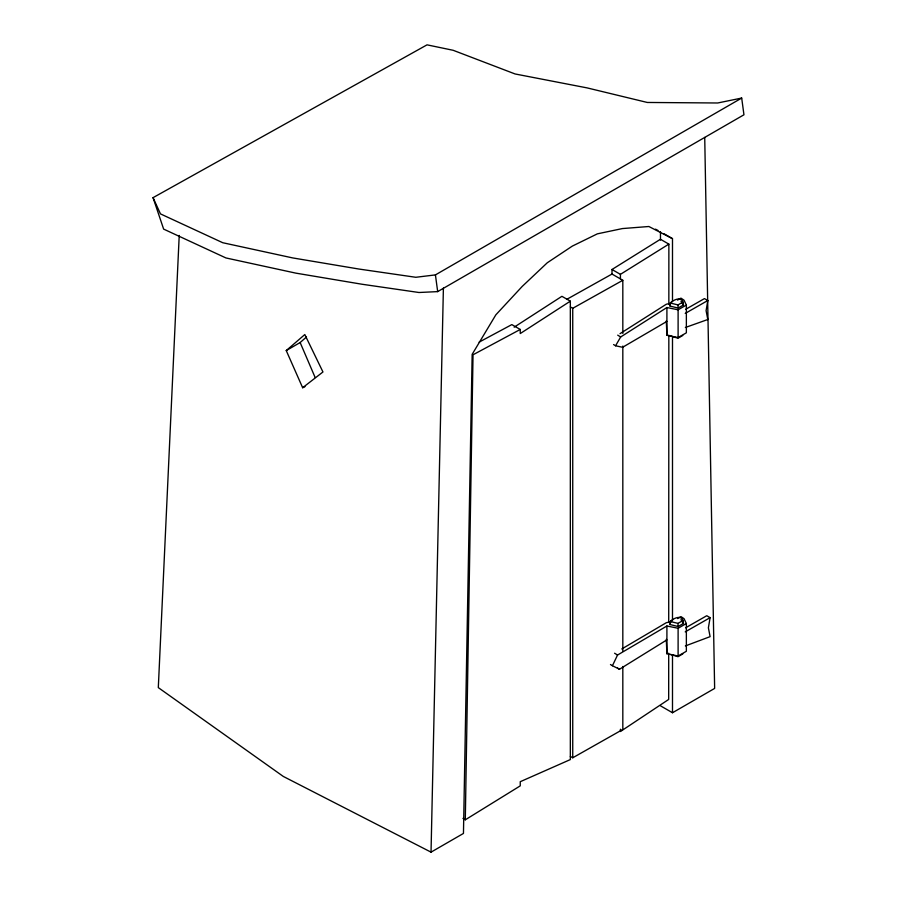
<?xml version="1.0" encoding="UTF-8"?>
<svg xmlns="http://www.w3.org/2000/svg" width="897" height="897" viewBox="0 0 897 897"><rect width="100%" height="100%" fill="white"/><g stroke="black" fill="none" stroke-linecap="round" stroke-linejoin="round"><path stroke-width="1.35" d="M668.702 653.218L668.68 699.447L620.421 731.526L620.421 729.216M668.714 622.395L668.837 335.186M668.848 304.363L668.87 244.119L660.45 239.264L612.001 269.492L612.001 274.045L622.821 280.29L622.821 333.46M462.953 818.389L465.296 819.813L473.033 354.775L520.249 329.468L520.249 333.549L570.335 301.168L561.914 296.313L514.16 327.181M179.221 235.44L158.309 687.618L283.306 776.443L431.031 852.15L443.398 288.072M685.588 309.364L704.459 298.589L707.8 300.517L706.096 310.676L707.8 319.511L685.364 327.495M685.577 627.833L706.758 615.723L710.099 617.663L708.395 627.81L710.099 636.646L685.353 645.941M670.059 306.09L670.597 302.637C675.228 298.611 683.559 296.044 683.458 304.991L678.121 308.052L670.059 306.09L670.597 302.637M670.059 624.547L670.597 621.094C675.228 617.069 683.559 614.512 683.458 623.46L678.121 626.521L670.059 624.547L670.597 621.094M666.908 639.875L619.491 669.252L612.438 665.731L617.54 655.045L666.908 625.994L678.11 628.259L686.362 623.527L684.041 618.672L680.946 616.598L677.538 618.56M613.593 344.56L615.566 345.782L620.668 336.98L666.908 307.525L678.11 309.801L686.362 305.058L684.041 300.203L680.946 298.129L677.538 300.103M304.991 386.641L302.648 387.728L286.244 350.57L300.147 342.542L306.46 337.003M286.244 350.57L304.812 334.547L322.954 371.975L302.648 387.728M620.018 333.673L666.303 304.24L671.662 303.029M620.421 278.9L620.421 274.347L668.87 244.119M465.296 819.813L520.249 785.862L520.249 781.702L570.335 759.58L570.335 301.168M621.8 648.957L666.303 622.709L671.662 621.486M666.908 321.406L622.619 347.285L615.566 345.782M153.051 197.654L160.473 213.89L222.759 242.728L292.691 257.921L358.811 269.022L415.804 277.285L435.426 274.897L741.696 98.065L743.949 114.782L437.68 291.615L418.966 292.5L361.973 284.237L295.853 273.137L225.921 257.944L163.635 229.105L153.051 197.654L427.028 44.85L453.153 50.288L515.069 73.958L587.154 87.906L647.298 102.46L717.701 102.987L741.696 98.065M431.031 852.15L463.457 833.436L472.158 354.326L495.839 314.847L522.233 286.401L547.282 262.765L572.32 246.103L597.368 233.848L622.406 228.567L648.856 226.504L672.492 238.658L672.492 301.594M660.472 705.804L672.492 712.745L714.64 688.414L704.728 137.409M670.698 303.141L677.986 304.924L682.808 302.154M666.303 320.902L666.908 335.287L678.11 337.564L686.362 332.821L686.362 305.058M682.808 335.467L677.986 338.236L670.597 335.949M670.698 621.61L677.986 623.381L682.808 620.612M666.303 639.359L666.908 653.756L678.11 656.021L686.362 651.278L686.362 623.527M682.808 653.924L677.986 656.694L670.597 654.406M685.23 313.412L707.8 300.517M685.23 631.869L710.099 617.663M570.335 756.406L572.735 757.786L622.821 729.452L622.821 666.482M566.803 299.329L612.001 274.045M570.335 306.92L572.735 308.299L622.821 280.29M479.144 342.127L511.828 324.602L520.249 329.468M655.494 229.161L657.983 230.439M664.083 233.803L672.492 238.658M612.001 269.492L620.421 274.347M617.708 335.142L620.668 336.98M614.58 653.218L617.54 655.045M617.517 668.03L619.491 669.252M610.465 664.509L612.438 665.731M680.969 301.157L683.458 304.991M680.969 619.614L683.458 623.46M300.147 342.542L315.127 377.469M435.426 274.897L437.68 291.615M677.986 304.924L678.121 308.052M677.986 623.381L678.121 626.521M678.11 309.801L678.11 337.564M678.11 628.259L678.11 656.021M672.492 336.554L672.492 620.444M672.492 655.404L672.492 712.745M666.908 307.525L666.908 335.287M666.908 625.994L666.908 653.756M660.472 231.718L660.472 240.116M622.821 346.051L622.821 651.087M572.735 308.299L572.735 757.786"/></g></svg>
